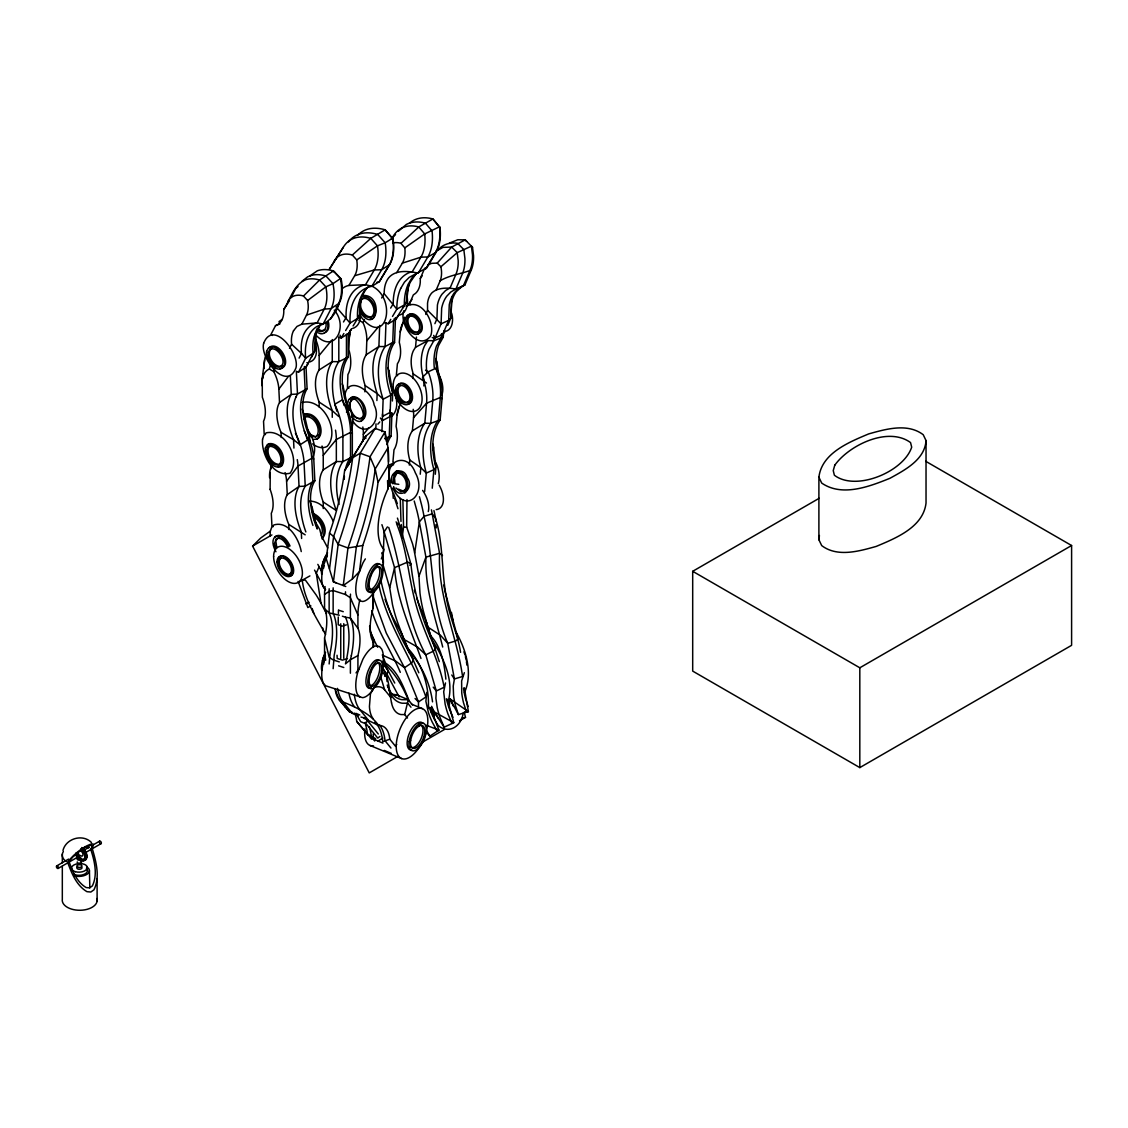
<?xml version="1.0" encoding="UTF-8"?>
<svg xmlns="http://www.w3.org/2000/svg" width="1128" height="1128" viewBox="0 0 1128 1128"><rect width="100%" height="100%" fill="white"/><g stroke="black" fill="none" stroke-linecap="round" stroke-linejoin="round"><path stroke-width="1.5" d="M434.012 718.733L434.097 711.81L431.601 706.325M429.754 633.978L423.282 610.826A96.176 59.093 73.4 0 1 419.969 593.032L418.967 576.239L414.653 553.115A78.932 48.504 73.4 0 0 412.566 543.879L406.672 527.129L406.982 499.549M373.128 647.204L373.128 642.029L371.507 638.222A40.368 16.864 -71 0 1 371.507 615.042L373.128 608.105L373.495 590.818M338.259 616.974L338.217 624.771L342.376 626.111L346.395 624.884M338.372 613.477L338.485 609.98M400.285 498.449L400.976 521.418M350.625 329.757A35.292 21.249 62.2 0 0 349.342 337.568L348.848 349.638A35.123 21.136 62.2 0 1 347.917 374.538L347.438 387.623A9.588 5.767 62.2 0 1 348.778 388.328M363.075 441.33L363.329 434.379A31.81 19.148 62.2 0 0 362.821 427.019M364.908 391.853L365.148 385.579A38.62 23.251 62.2 0 1 366.29 354.714L366.797 340.797A31.81 19.148 62.2 0 0 363.075 322.65L364.429 319.534M375.85 428.725L376.019 423.846M376.893 400.553L377.147 393.587A58.853 35.433 62.2 0 1 378.895 346.578L379.671 325.372M381.941 431.671L383.139 399.227A65.903 39.677 62.2 0 1 385.113 346.578L385.973 322.834M388.751 375.765L388.949 370.731A41.299 24.858 62.2 0 1 387.976 367.559M366.29 354.7L378.881 346.55L385.099 346.55L392.727 342.517L393.545 320.493M387.003 444.587A62.66 37.718 62.2 0 1 391.106 436.042L391.924 413.454L390.147 412.369L382.505 416.415A54.271 32.67 62.2 0 0 382.533 413.99M392.389 401.004L392.699 392.516A62.66 37.718 62.2 0 1 394.574 342.461L395.392 319.873A51.592 31.062 62.2 0 0 395.406 317.574M382.928 562.534L384.14 531.852A134.528 79.82 64.7 0 0 381.913 524.661M316.066 332.788L315.205 349.962L311.441 357.308M270.071 535.997L270.311 531.288L271.622 527.509L273.907 524.943C288.571 520.501 299.061 539.297 301.246 551.578M402.146 537.718L403.556 527.185L402.865 499.619M360.96 298.469L359.62 315.318L357.097 319.577M399.777 405.304L397.112 414.892L396.097 426.328A32.345 20.586 65.7 0 1 393.996 449.832L392.896 462.198A8.798 5.598 65.7 0 1 394.123 462.832M412.749 378.458L413.158 373.833L411.847 368.673A29.821 18.979 65.7 0 1 413.468 350.54L415.527 347.311L427.879 340.6L433.815 340.712L443.233 337.173L443.656 332.337M415.527 347.311L416.444 337.075M409.309 465.089L409.76 460.012A35.574 22.631 65.7 0 1 412.383 430.854L413.539 417.712A29.286 18.64 65.7 0 0 413.215 409.323M423.832 385.945L424.269 381.024L422.267 373.142A45.43 28.905 65.7 0 1 424.734 345.506L427.879 340.6M420.236 474.225L420.829 467.655A54.2 34.489 65.7 0 1 424.805 423.24L426.581 403.218A44.626 28.397 65.7 0 0 422.563 377.189M434.125 337.314L433.815 340.712L428.95 349.398A50.732 32.289 65.7 0 0 426.863 372.804M424.65 491.625L426.299 473.083A60.7 38.62 65.7 0 1 430.755 423.352L432.743 400.919A49.97 31.796 65.7 0 0 428.245 371.775L425.524 370.21M436.578 364.527L436.071 358.464M441.725 333.874L441.415 337.272L436.536 345.958A50.746 32.289 65.7 0 0 434.294 367.925M433.222 450.142L433.504 446.97A38.028 24.196 65.7 0 1 432.757 443.981M432.25 488.198L433.899 469.643A60.715 38.634 65.7 0 1 438.355 419.898L440.343 397.465A49.985 31.81 65.7 0 0 435.845 368.32L428.231 371.775L422.549 377.189M435.295 474.239L435.916 467.246A57.711 36.716 65.7 0 1 440.146 419.969L442.035 398.635A47.503 30.23 65.7 0 0 437.763 370.929L435.831 368.32M449.099 706.847L450.03 698.951L468.388 711.599L464.341 687.77M818.9 477.243C821.734 453.118 849.031 442.176 868.715 433.899C885.945 429.091 907.546 422.803 923.226 434.717L926.032 440.554L926.032 503.088C923.197 527.199 895.9 538.141 876.216 546.417C858.986 551.239 837.385 557.514 821.706 545.599L818.9 539.762L818.9 477.243L821.706 483.08C842.094 497.124 869.237 486.619 889.95 478.286C904.825 470.038 924.847 459.716 926.032 440.554M818.9 539.762L819.421 535.504M403.218 307.577L406.517 302.008L408.674 284.637M388.596 461.662A98.192 42.991 -69.9 0 0 388.046 447.661L385.029 431.911L375.173 428.386L365.599 436.282L344.632 470.531A148.078 64.832 -69.9 0 1 329.517 533.079L326.274 558.797L333.423 581.851A62.872 27.537 -69.9 0 1 335.947 582.823M329.531 568.921L333.606 536.519A186.458 81.653 -69.9 0 0 352.641 457.771L365.599 436.282A99.081 43.386 -69.9 0 1 365.824 438.524M375.173 428.386L360.17 453.23A215.758 94.47 -69.9 0 1 338.146 544.359L333.423 581.851L343.25 585.517L352.288 579.087L356.349 546.981A184.781 80.906 -69.9 0 0 375.201 468.938L388.046 447.661L388.441 465.074A79.524 34.827 -69.9 0 1 387.919 488.974A49.265 21.573 -69.9 0 0 383.943 549.294A21.77 9.532 -69.9 0 1 381.32 558.91M388.441 465.074L378.035 482.319A149.657 65.537 -69.9 0 1 362.751 545.515L359.479 571.529L352.288 579.087M262.034 379.826L264.657 359.719M428.33 708.497C429.599 686.839 422.351 662.954 406.912 647.373M344.576 398.142C345.831 373.523 372.043 389.921 374.129 404.938C382.674 421.491 365.599 440.005 352.824 421.181M347.368 404.444L348.693 399.566L353.134 396.661C363.399 396.901 371.197 415.583 361.186 420.885M265.503 434.562A9.616 5.231 57.3 0 0 264.163 433.857L263.543 421.252A35.758 19.458 57.3 0 0 262.345 397.253L262.26 382.18M262.753 378.754L263.487 373.636M270.269 472.533L270.1 489.326M270.762 469.121L271.256 465.695M373.128 642.029L373.565 639.054L371.112 633.259A61.504 25.704 -71 0 1 369.603 626.026M414.653 553.115L419.348 521.911A121.048 74.377 73.4 0 0 417.064 511.322L414.216 501.015M68.202 861.2C74.645 853.938 82.372 846.916 91.749 843.843C94.935 843.448 92.425 847.213 92.115 848.101C95.979 861.313 100.378 876.766 93.948 889.823L90.832 892.022L86.969 891.684C76.436 885.48 71.628 873.213 67.609 862.243L68.977 861.468C72.544 871.183 76.817 882.068 86.151 887.567L89.591 887.863L92.355 885.917C98.009 874.341 94.329 860.326 90.578 848.806M438.298 483.644C440.371 475.96 438.75 467.542 434.731 460.746M426.821 692.324L425.89 701.264L428.443 712.699A53.89 30.287 56.2 0 0 432.32 722.287L437.255 731.226L438.919 730.112L430.374 707.566M349.285 337.54L350.399 332.407M351.358 655.523L350.399 659.739L350.399 673.219M407.236 648.064L397.775 622.91A106.892 63.422 64.7 0 1 392.516 604.805L389.696 587.73L394.56 567.652L384.14 531.852L387.397 526.917M261.823 385.621A35.856 19.514 57.3 0 1 269.366 369.011L270.607 364.231M403.937 310.637C398.424 324.413 418.319 352.19 430.656 335.975C435.746 322.495 421.505 297.524 406.136 306.365M407.49 718.028L404.684 714.574L408.251 699.712L396.859 694.918L391.642 694.072M404.557 317.222L400.228 331.97L399.298 342.362A27.213 17.315 65.7 0 1 397.394 363.78L396.379 375.018L397.62 375.652M445.504 682.933L443.685 691.816L445.095 703.914A53.89 31.979 64.7 0 0 447.985 714.052L452.018 723.499M359.282 318.519L360.368 315.234M325.498 655.819L323.708 661.191A27.41 11.294 -70.6 0 0 323.468 683.328L325.611 685.782L362.483 697.64A26.776 11.04 -70.6 0 0 372.945 689.687M266.49 447.308L268.464 443.812C278.574 441.4 287.725 458.095 281.633 466.047L277.897 466.555M313.119 456.826C316.968 447.647 312.808 437.227 307.549 429.486M281.253 437.509L280.999 432.334A39.325 21.404 57.3 0 1 279.518 402.597L278.842 389.174A32.359 17.611 57.3 0 0 273.751 371.577L274.908 368.32M418.967 576.239L425.919 557.133L419.348 521.911L424.029 516.328L432.193 513.846L435.478 518.048C443.431 543.95 441.358 570.937 446.35 597.248C448.972 616.184 457.742 633.527 460.562 652.351M62.971 850.54C65.833 838.414 82.781 833.55 91.453 842.503M351.217 429.796C355.193 420.434 351.203 409.563 345.915 401.526M322.848 537.393C326.373 529.399 321.212 519.796 314.444 515.242M410.775 304.63L409.633 303.545L413.313 294.93L415.513 293.393A24.816 15.792 65.7 0 0 420.279 282.24L420.293 278.503L423.691 270.523A25.338 16.116 65.7 0 1 425.101 267.942M425.792 314.43L427.54 310.285L427.54 303.263A27.269 17.343 65.7 0 1 432.024 292.73C438.242 287.217 448.211 287.626 455.867 289.092L464.947 284.905L471.278 270.029A37.125 23.632 65.7 0 0 473.548 255.718L472.519 247.328L471.419 246.144L457.221 252.644L440.879 266.772A23.434 14.918 65.7 0 1 440.16 280.801L436.212 289.938M434.9 323.666L436.917 318.942L437.424 304.983A41.398 26.339 65.7 0 1 442.007 294.225L445.673 290.46L450.114 287.922L456.05 273.963A34.869 22.193 65.7 0 0 458.179 260.512L457.221 252.644L451.679 247.06L443.008 247.37L435.93 251.248M463.453 285.652L470.122 270.015A39.057 24.858 65.7 0 0 472.505 254.956L471.419 246.144M447.717 325.386L450.904 317.927L451.905 296.833M303.968 419.278L306.012 416.218L309.537 415.823M321.353 535.56C324.3 529.004 320.056 521.094 314.5 517.315M317.828 564.367A150.658 78.946 48.6 0 1 319.111 566.721L316.277 573.278L321.001 603.311L326.542 613.646M363.935 415.16C356.561 428.062 341.84 399.509 355.63 398.889M327.388 555.173L323.708 565.029A27.41 11.294 -70.6 0 0 323.468 587.166L325.611 589.634M325.597 652.167L323.905 655.861A16.046 6.613 -70.6 0 0 321.677 670.413M91.481 847.354L91.805 845.436L90.536 845.069L84.177 847.889L73.912 855.757L68.977 861.468M464.355 672.669L461.62 680.959L461.733 692.86A48.49 29.793 73.4 0 0 463.537 702.843L466.555 712.135M393.573 474.719L396.013 471.208M447.76 702.603C454.556 682.087 444.136 658.808 433.011 641.465M296.861 371.591A17.865 9.94 55.6 0 1 298.511 372.127L305.646 358.225A67.666 37.633 55.6 0 1 306.562 341.826C308.113 335.524 311.666 329.447 317.433 326.189C328.882 323.271 335.961 313.852 339.401 302.797A53.044 29.511 55.6 0 0 341.164 279.039L333.394 270.946L319.591 280.026A50.422 28.045 55.6 0 0 305.279 279.885C293.534 285.046 290.305 299.554 283.762 309.467A34.883 19.402 55.6 0 1 275.514 325.71L271.115 334.128L272.412 335.467M291.109 297.51L295.705 288.528L298.032 286.526M289.487 348.284L291.574 344.209A39.409 21.925 55.6 0 1 293.534 330.73M293.534 330.73L297.002 326.429L301.867 324.173L306.492 315.135A32.698 18.189 55.6 0 0 307.577 300.485L303.474 296.029L319.591 280.026L325.865 286.836A49.815 27.706 55.6 0 1 324.201 309.157L317.137 322.904C309.396 324.427 303.94 331.364 302.29 338.809A60.419 33.6 55.6 0 0 301.472 353.445M299.089 358.112L301.472 353.445L291.574 344.209M330.645 318.97L339.401 302.797M295.959 397L297.482 394.053L307.098 388.666L306.012 366.924M303.587 392.093L305.11 389.146L304.067 368.038M400.708 288.43L404.43 282.169L409.238 277.361L426.849 267.815L436 252.404A52.085 32.007 60.5 0 0 439.99 227.659M311.342 484.152L312.865 481.219L311.737 458.349L313.767 458.997L314.853 480.739L305.237 486.126L299.033 486.45L287.273 494.642L286.597 481.247A32.359 17.611 57.3 0 0 285.088 472.646M391.952 412.876L389.978 416.627L382.35 420.645L380.376 418.009M396.704 744.409L395.618 746.398L389.78 739.192L382.801 741.716L382.321 738.093A62.548 30.019 -67.2 0 0 374.947 722.272M379.967 736.429L377.767 738.107L365.105 722.484M407.983 304.884L412.002 299.413M343.335 247.229L329.32 269.282L343.335 247.229A56.33 33.135 58.4 0 1 370.802 238.403M391.458 239.192L393.122 236.386A52.889 32.501 60.5 0 1 397.817 230.732A50.619 31.105 60.5 0 1 418.77 226.954L432.926 218.973L440.019 227.673L432.926 218.973A56.499 34.714 60.5 0 0 411.565 221.582L409.45 223.161M343.49 321.974L346.127 317.518A60.559 35.631 58.4 0 1 365.557 284.693L374.313 269.93A50.196 29.525 58.4 0 0 377.471 245.833L370.788 238.375L352.345 255.027A36.97 21.756 58.4 0 0 334.311 260.822M343.871 333.507L341.22 337.991A20.121 11.83 58.4 0 0 339.387 337.385M345.647 330.518L350.061 323.059A67.821 39.903 58.4 0 1 371.831 286.3L381.631 269.761A56.217 33.064 58.4 0 0 385.17 242.774L377.683 234.427A63.083 37.111 58.4 0 0 348.524 241.914M340.022 335.143L341.22 337.991L348.665 333.423L351.316 328.939M353.092 325.95L359.62 315.318A64.479 37.929 58.4 0 1 366.417 288.838M389.639 264.643L379.29 281.732L371.831 286.3L365.557 284.707L348.919 285.44L354.657 275.74L374.313 269.93L381.631 269.761L389.639 264.643A53.439 31.443 58.4 0 0 393.009 238.981L385.141 229.83A63.097 37.111 58.4 0 0 357.802 235.188M381.631 298.003L384.183 293.717A38.578 23.702 60.5 0 1 388.61 277.897C395.547 269.423 408.773 271.129 418.22 273.145L427.85 256.944A54.779 33.657 60.5 0 0 432.052 230.93L425.453 223.161A56.301 34.587 60.5 0 0 406.362 224.43L398.297 231.325M396.704 272.623L402.344 263.134A32.106 19.726 60.5 0 0 404.811 247.878L424.692 233.933L439.539 226.756M390.64 308.113L393.235 303.756A59.15 36.336 60.5 0 1 396.675 285.285C399.566 278.729 405.22 273.244 412.326 271.637L420.927 257.17A48.913 30.061 60.5 0 0 424.678 233.933M384.859 322.975A17.794 10.928 60.5 0 1 388.159 323.75L390.767 319.365M392.502 316.432L396.844 309.128A66.228 40.693 60.5 0 1 400.694 288.43M425.693 268.972L435.323 252.771A54.793 33.657 60.5 0 0 439.525 226.742M319.985 325.428L316.08 334.367A64.338 35.786 55.6 0 0 315.205 349.962L305.97 367.094L298.511 372.127M464.482 692.592C473.337 673.063 465.793 648.769 455.43 631.074M346.451 412.171L348.256 409.252A64.479 37.224 60 0 1 348.242 357.04L348.256 333.536M280.999 432.334L293.534 439.709L300.02 444.813L307.648 439.92L309.495 436.931A63.788 34.714 57.3 0 1 307.112 388.695M344.632 470.531L352.641 457.756L360.17 453.23L370.026 456.784L375.201 468.938L378.035 482.319M407.067 316.446C415.442 305.491 429.979 330.955 417.332 334.142M418.291 331.759C422.69 325.837 415.456 312.808 408.068 316.912C403.373 323.271 411.805 337.032 419.447 331.209L420.307 329.869M356.039 672.894L359.085 668.763M283.762 309.467L289.572 300.499M348.665 333.423L351.217 329.517M391.317 239.009L395.519 234.582M420.293 278.503L422.154 275.838M377.838 424.184L379.798 421.9M397.817 756.409L369.237 772.906L252.601 546.079L260.737 537.986L270.241 531.147M398.254 315.911L395.618 319.577L388.159 323.75M443.233 337.173L438.595 345.436A48.236 30.696 65.7 0 0 436.606 367.686L437.269 371.817M278.842 389.174L288.176 376.724M286.597 481.247L298.018 466.033L311.737 458.349M406.517 302.008L395.618 319.577A17.794 10.928 60.5 0 0 393.94 319.055M409.802 565.311L410.888 563.887L399.805 525.761A143.242 84.995 64.7 0 0 397.423 518.104M268.422 348.256C278.207 338.118 294.295 366.389 279.913 368.616M320.098 324.92L316.446 330.18L314.021 336.778A67.68 37.647 55.6 0 0 313.105 353.191L305.646 358.225L301.472 353.445M319.168 407.025L319.168 402.118A39.748 22.955 60 0 1 319.153 369.928L319.168 355.447L331.167 340.882M366.797 340.797L378.599 326.655M363.329 434.379L368.701 427.949M372.917 318.547C379.53 310.919 372.212 295.564 362.074 296.114M360.199 300.245C368.221 292.674 378.571 310.256 371.761 316.686M374.087 314.67C368.63 321.832 360.086 313.274 359.451 306.83M415.894 273.921L410.183 282.338A62.971 38.69 60.5 0 0 406.531 302.022M274.964 537.295L276.219 535.885C282.649 533.389 287.725 540.961 290.037 545.994M427.935 265.009L431.545 263.317L437.241 263.106L451.679 247.06L465.215 239.883L472.519 247.328M413.539 417.712L426.581 403.218L440.343 397.465L442.035 398.635M281.478 462.945L280.435 464.101C272.102 466.005 264.587 452.272 269.648 445.757L272.75 445.363M349.849 398.903L351.287 397.394M391.712 416.401C400.299 408.28 396.436 394.25 391.007 385.381M302.022 281.281L307.676 276.797L312.273 275.161A56.287 31.302 55.6 0 1 325.936 275.993L332.971 283.636A55.794 31.034 55.6 0 1 331.11 308.621L323.186 324.018L317.137 322.904L301.867 324.173M309.467 276.219L317.349 270.776A56.485 31.415 55.6 0 1 333.394 270.931L341.178 279.039M438.355 249.697C442.966 244.156 450.664 242.055 457.615 243.324L463.819 249.584L464.905 258.397A39.057 24.844 65.7 0 1 462.536 273.469L455.867 289.092L450.89 291.94L446.787 296.156A46.361 29.497 65.7 0 0 441.654 308.198L441.076 323.821L435.07 337.949L432.25 337.624M322.509 538.183C329.348 530.259 321.875 516.751 313.119 513.48M404.853 493.091C411.509 486.45 406.179 471.448 396.633 471.053M303.601 418.164L304.842 416.937C314.077 414.681 322.284 430.078 316.023 436.903L310.44 436.423M318.434 434.957L315.544 436.733L309.565 434.181M396.929 473.055L394.476 478.032L394.969 482.854M403.937 491.23C409.464 485.787 405.079 473.436 397.239 473.041M406.277 489.481L400.807 491.737L395.928 487.973M384.662 676.236L386.96 674.206L388.272 670.934L383.111 661.953M416.711 273.188L411.889 277.996L408.167 284.256A66.242 40.707 60.5 0 0 404.317 304.955L396.844 309.128L384.183 293.717M307.591 300.499L325.865 286.836L332.971 283.636L340.416 278.574A55.808 31.034 55.6 0 1 338.555 303.573L331.082 308.607L324.187 309.142L306.492 315.135M279.504 402.569L291.264 394.377L297.482 394.053L296.354 371.197M329.136 663.969L330.151 652.816A59.544 24.872 -71 0 0 330.166 615.409L329.136 612.899L324.554 608.725L324.554 594.512L329.136 591.34L333.141 590.536L345.464 594.512L350.399 597.784L357.914 614.943L357.914 628.24A36.801 15.383 -71 0 1 357.928 655.608L357.914 669.976M354.671 275.74A32.952 19.387 58.4 0 0 356.744 259.919L377.485 245.833L385.184 242.774L392.643 238.191A56.217 33.079 58.4 0 1 389.089 265.193L379.29 281.732A67.835 39.903 58.4 0 0 376.964 282.282M282.212 319.407L279.081 321.522L279.786 324.145M462.494 286.075L456.318 291.616A44.077 28.045 65.7 0 0 451.454 303.065L450.904 317.927L448.676 320.394L442.655 334.522L435.07 337.949L433.66 335.383M425.651 731.113L429.839 736.189L438.919 730.112L426.243 725.262M368.264 720.862L364.499 723.288L360.65 721.666L355.983 713.389L359.818 714.997M378.091 741.054L382.801 738.022M319.168 369.942L332.267 361.637L338.809 361.679L348.256 357.054M323.243 508.545L323.243 502.016A39.748 22.955 60 0 1 323.243 469.826L336.341 461.535L342.898 461.578L352.331 456.939L352.331 433.434A53.439 30.851 60 0 0 345.774 405.093M449.353 243.126L457.799 239.756L465.215 239.883L466.625 241.392M412.369 430.84L424.791 423.226L430.741 423.324L440.131 419.94M323.243 469.826L323.243 455.345L336.341 439.455L350.526 432.419L352.331 433.434M252.601 546.079L271.89 534.94M389.118 467.274L393.644 464.651M305.956 603.988L308.987 602.225M310.849 605.821L307.831 607.555L298.13 581.385M56.696 865.923L68.54 859.099M74.462 855.673L77.409 853.966M83.331 850.554L89.253 847.128M93.695 844.562L99.617 841.15M58.134 868.419A1.438 0.832 60 0 0 57.683 866.191A1.438 0.832 60 0 0 56.428 866.91A1.438 0.832 60 0 0 58.134 868.419L78.847 856.462M84.769 853.036L101.055 843.645M925.75 461.31L1071.6 545.515L1071.6 645.329L859.818 767.604L692.691 671.104L692.691 571.304L819.154 498.294M421.872 742.52L444.432 729.492M459.477 720.806L465.497 717.337L464.214 712.219M692.691 571.304L859.818 667.79L1071.6 545.515M370.788 238.375L385.141 229.83L393.009 238.981M298.187 582.457L309.904 575.9M357.914 655.608L350.399 659.739L345.464 663.899L346.536 659.175A62.618 26.155 -71 0 0 346.536 619.836L345.464 617.199L342.376 616.212M436 252.404L427.85 256.944L420.927 257.17L402.344 263.134M384.69 438.524L391.092 436.014M399.481 315.163C407.307 312.625 408.392 302.938 406.982 295.973M309.833 361.947C317.363 359.536 317.25 349.92 315.417 343.645M272.327 347.847C264.319 352.895 273.949 369.293 282.409 365.881M464.947 284.905L458.476 288.5L454.387 292.716A46.375 29.511 65.7 0 0 449.254 304.772L448.676 320.394L441.076 323.821L427.54 310.285M431.333 707.397L444.15 727.207L453.766 722.681L447.506 699.318M324.342 332.887C328.967 331.618 329.432 325.907 328.417 322.002M352.303 328.558C360.664 326.274 361.51 315.896 359.677 308.818M389.188 465.032L392.22 463.693M324.991 329.996L321.424 330.73L317.222 328.727M440.117 280.773C449.945 274.978 461.084 274.019 471.278 270.029M278.968 324.314L275.472 325.639M278.827 537.295L275.768 540.664L276.825 547.743M302.318 402.527C322.678 397.366 340.769 431.305 327.12 446.448C322.34 449.043 316.559 447.083 312.611 443.84M304.757 414.103C315.981 411.255 325.95 429.965 318.42 438.298L316.446 438.989M303.601 414.822C314.811 411.974 324.779 430.684 317.264 439.018L312.992 439.525M461.394 718.677L465.497 717.337M347.438 658.611L342.404 660.134L337.216 658.47L337.046 655.269M450.03 698.951L458.391 714.574L468.388 711.599L464.933 711.796M362.751 545.515L347.974 547.996L338.146 544.359L333.606 536.519L329.517 533.079M443.685 331.688C452.765 331.209 453.823 319.732 451.51 312.935M418.234 332.041C409.478 334.508 402.569 314.613 413.567 315.558M393.601 695.158L396.859 694.918M404.684 714.574L400.976 714.56A40.326 19.359 -67.2 0 1 391.543 702.927M363.216 295.451C383.901 294.591 377.401 335.58 360.269 312.738M370.069 318.928L372.212 318.801M392.727 342.517L394.56 342.433M365.839 297.411C354.939 298.948 362.102 318.04 371.38 316.757M403.556 527.185L406.672 527.129M431.051 711.867L434.097 711.81L453.766 722.681M351.781 711.796L349.384 711.712L339.02 699.543L349.384 711.712L358.112 715.871M354.925 713.559L352.415 713.488L343.18 702.095A63.831 30.639 -67.2 0 1 337.512 688.362M360.96 717.07L366.332 718.353M400.045 472.547C394.137 471.758 392.079 478.878 393.827 483.418M403.612 491.244L398.593 489.199M351.978 397.324C368.066 396.295 368.8 434.802 351.4 416.556M309.974 501.156C321.184 501.269 328.967 511.717 333.098 521.08M394.053 483.715L398.819 484.335M345.464 617.199L350.399 618.031L357.914 628.24M443.812 331.082L445.179 331.35L442.655 334.522L441.217 334.226M382.73 661.403C397.423 669.017 403.514 686.924 409.379 701.475M318.322 332.859C324.85 336.595 329.728 328.417 327.275 322.721M339.105 610.347L343.264 611.686M339.302 661.91L333.141 659.922L329.136 657.3L324.554 637.983L324.554 653.352L325.71 660.176M338.597 665.816L343.786 667.494M318.195 330.786C323.51 333.916 327.642 327.261 325.625 322.537M339.302 615.211L329.136 612.899L329.136 591.34A60.912 25.45 -71 0 1 329.179 588.774M363.808 718.268L378.641 725.445A36.759 17.639 -67.2 0 1 389.794 739.178M345.76 586.504L343.25 585.517L347.974 547.996A215.97 94.569 -69.9 0 0 370.026 456.784L385.029 431.911A114.76 50.252 -69.9 0 1 385.607 439.849M411.339 704.083L422.408 708.652M370.054 745.481L401.653 758.594M382.928 743.126L373.297 739.037L373.199 734.004M378.641 725.445C369.674 712.727 354.446 706.777 340.614 700.897A60.672 29.116 -67.2 0 1 335.918 690.985M375.68 738.713L367.446 734.004L356.702 721.37A39.311 18.866 -67.2 0 0 354.671 713.277M384.239 750.43L391.36 753.419M382.223 655.03L395.688 661.078L404.487 667.72L418.488 701.94L418.46 706.241M404.867 639.914L417.67 647.148L425.764 654.804L436.296 690.985L435.887 698.246L437.227 707.623A53.876 31.965 64.7 0 0 440.117 717.76L444.15 727.207M358.746 320.155L363.061 322.65M269.395 369.067L273.737 371.577M287.287 494.656A39.325 21.404 57.3 0 0 288.768 524.393L305.18 534.841M370.816 285.652C398.579 297.341 386.467 351.626 359.423 314.811M413.158 373.833L426.469 382.998M428.555 627.563L440.526 635.332L447.76 643.341L454.401 678.943L453.23 686.078L453.569 695.313A48.476 29.779 73.4 0 0 455.374 705.282L458.391 714.574M319.168 402.118L332.267 410.662L338.809 416.584M323.243 502.016L336.341 510.561A60.559 34.968 60 0 1 336.341 461.521L336.341 439.455A50.196 28.976 60 0 0 335.509 430.149M365.148 385.579L377.147 393.587L383.139 399.227L390.781 395.209L392.699 392.516L388.949 370.731M409.76 460.012L420.829 467.655L426.299 473.083L433.899 469.643L435.916 467.246L433.504 446.97M442.486 555.554L439.567 553.298L432.193 513.846A135.586 83.303 73.4 0 0 431.418 509.87M315.079 334.184C334.325 355.813 348.862 326.359 334.269 310.158M383.139 662.347C394.081 672.316 402.202 685.189 407.8 698.824M429.81 634.867C441.288 646.288 444.305 663.645 445.87 679.155M415.062 698.5L418.488 701.94L425.919 696.963C412.566 658.724 387.242 625.335 378.895 585.122M437.241 263.106L440.879 266.772M396.069 521.94L399.805 525.761L401.3 533.784M336.158 306.971L350.061 323.059L357.52 318.477A67.835 39.903 58.4 0 1 369.702 285.793M352.345 255.027L356.744 259.919M352.162 415.245C379.149 433.589 348.735 374.806 349.68 410.38M409.182 651.237C421.717 665.21 430.036 683.244 432.546 701.856M359.663 696.892L357.505 694.425A27.453 11.322 -70.6 0 1 357.745 672.26L362.878 659.245A26.776 11.04 -70.6 0 1 376.696 645.851L379.516 646.598L381.659 649.065A27.453 11.322 -70.6 0 1 381.87 669.553M424.692 233.933L418.784 226.996L400.948 243.338L404.825 247.892M368.334 735.47L356.702 721.37M381.532 666.733C389.47 676.687 389.005 690.801 391.543 702.913M412.51 704.958L408.251 699.712L401.906 699.684A68.794 33.022 -67.2 0 1 388.681 688.644M381.461 670.793L386.721 677.293L387.073 681.538M410.959 707.185L407.744 703.237L402.09 703.209A61.434 29.483 -67.2 0 1 388.624 689.095M380.714 676.927L384.676 689.871L390.894 697.541M368.066 719.805L359.832 709.639A57.147 27.424 -67.2 0 1 354.305 694.213M390.965 748.061L385.029 740.744L384.592 737.5A55.85 26.804 -67.2 0 0 379.544 725.036M366.713 719.692L378.317 734.004M374.736 741.025L371.408 736.922L370.915 733.299A62.562 30.019 -67.2 0 0 369.293 726.827M371.662 739.207L367.446 734.004L366.981 730.563A59.474 28.538 -67.2 0 0 365.444 724.402M433.222 687.149L436.296 690.985L444.15 687.262C438.919 658.978 424.269 634.105 416.556 606.624C408.406 579.214 407.56 550.323 396.548 523.604M382.462 668.157L386.96 674.206L399.171 696.949M321.001 603.311A87.702 45.952 48.6 0 0 316.207 595.048L305.378 580.088L302.262 580.13C304.419 600.025 316.15 617.397 325.597 634.387M382.307 662.785L388.272 670.934L394.758 683.046M314.444 520.318L319.76 529.497L322.227 539.085M451.764 674.995L454.401 678.943L462.565 676.49C456.755 635.12 437.523 595.908 439.567 553.298L425.919 557.133C424.65 588.125 435.352 617.566 442.712 647.035M434.097 711.81L438.369 718.395M437.608 724.895L432.912 716.407A51.225 28.792 56.2 0 1 429.232 707.284M429.839 736.189L426.454 730.38M418.841 672.81L401.342 633.175L392.008 615.987A114.28 64.225 56.2 0 1 385.057 599.222M393.63 486.605C398.649 501.41 415.612 488.805 407.222 477.68C403.655 464.962 386.904 472.308 392.558 483.715M392.784 488.071C405.431 515.186 427.54 494.318 415.358 472.886C407.25 450.269 382.096 461.281 390.824 482.812M319.111 566.721L322.411 572.855M325.132 589.775L316.277 573.278A134.528 70.5 48.6 0 0 314.543 570.119M322.735 538.521L327.712 547.926M377.697 647.246L373.495 638.956A106.892 60.08 56.2 0 1 370.308 631.835M288.881 546.784C286.568 541.75 281.492 534.178 275.063 536.674C271.002 540.805 273.582 547.404 275.937 551.789M287.64 547.024C285.736 542.85 281.577 536.618 276.261 538.606L274.485 543.583L275.669 548.532M452.977 717.38L449.156 708.384A51.225 30.4 64.7 0 1 446.392 698.754M439.314 661.628L426.017 621.091L418.432 602.916A114.28 67.807 64.7 0 1 416.824 598.094M450.735 700.432L453.526 706.368M389.118 481.501L392.896 492.865L393.263 498.393M401.342 633.175L409.492 653.084M400.299 672.33C391.472 651.462 378.331 632.456 371.718 610.53M382.857 656.581L385.381 662.742M351.358 620.4L350.399 618.031L350.399 597.784A57.218 23.899 -71 0 1 350.484 594.146M306.196 436.212L307.648 439.92M300.02 444.813L298.088 439.878A67.257 36.604 57.3 0 1 295.973 397.014M468.148 706.551L465.286 697.71A46.093 28.313 73.4 0 1 463.566 688.221M419.419 496.715L421.477 504.47A135.557 83.289 73.4 0 1 424.029 516.328C434.097 558.233 430.149 603.043 447.76 643.341L455.923 640.887L458.038 638.815L445.828 594.541A102.817 63.182 73.4 0 1 445.066 591.382M393.545 493.401L397.31 503.567M312.174 608.542L313.866 613.491M463.932 651.829L464.976 654.987M394.673 498.548L397.987 508.742M76.492 855.729C75.773 852.556 79.876 856.786 77.282 856.66A6.796 3.92 60 0 0 78.311 857.914A2.171 1.184 -2.9 0 1 81.47 858.916A2.171 1.184 -2.9 0 1 78.199 860.044A2.171 1.184 -2.9 0 1 78.213 858.013M373.227 596.923L386.269 633.034L404.487 667.72L411.903 662.742L413.511 659.795C398.48 635.106 386.749 608.133 380.756 579.778M426.017 621.091L430.727 637.292M388.709 527.354C402.823 569.302 404.289 615.169 425.764 654.804L433.617 651.067L435.493 648.515C422.746 621.937 413.934 593.272 410.888 563.887L407.73 562.04L394.56 567.652C396.788 599.588 410.423 628.846 420.97 658.456M382.857 564.24L389.696 587.73M465.385 656.679L466.174 660.063M302.163 409.069A42.046 22.884 57.3 0 0 304.391 415.245L309.495 436.931L309.819 443.473M309.918 501.142A42.046 22.884 57.3 0 0 312.146 507.304L317.25 529.004A63.788 34.714 57.3 0 1 314.867 480.754M322.763 628.07L323.524 631.468M451.454 612.419L453.385 622.712M388.37 481.078L389.245 486.097M466.428 661.769L466.921 665.153M402.174 531.147L401.3 524.492M436.86 361.228L438.933 376.766M435.732 521.333L435.478 518.048A128.888 79.2 73.4 0 0 433.927 510.519M435.972 524.619L436.226 527.904M312.132 507.304L312.371 512.154M304.377 415.245L304.532 418.474M301.289 531.781L301.613 538.479M290.333 375.666L291.264 394.377A59.911 32.613 57.3 0 0 293.548 439.709M293.534 439.709L293.943 448.084M288.754 524.393L289.008 529.582M387.553 480.542L387.919 488.974M89.422 870.675L89.845 887.821M859.818 667.79L859.818 767.604M373.565 639.054L373.565 646.062M373.128 592.82L373.128 608.105M348.256 414.145L348.256 409.252L343.053 386.129A42.497 24.534 60 0 1 342.235 383.887M346.451 334.17L346.451 357.252A67.835 39.17 60 0 0 344.125 405.474M343.758 623.685L343.758 658.273M342.898 436.846L342.898 461.578A67.821 39.156 60 0 0 339.077 504.456M340.741 623.798L340.741 658.385M338.809 336.948L338.809 361.679A67.821 39.156 60 0 0 336.905 411.226M333.141 668.692L334.198 655.199A62.632 26.17 -71 0 0 334.212 615.86L333.141 613.223L333.141 590.536A64.085 26.776 -71 0 1 333.169 587.829M332.267 339.556L332.267 361.637A60.559 34.968 60 0 0 332.252 410.662L332.267 417.318M97.107 878.571L97.107 901.159M62.322 854.136L62.322 862.807M62.322 866.276L62.322 899.227A17.47 10.082 0 0 0 80.328 910.268A17.47 10.082 0 0 0 96.952 898.522M397.155 414.921A32.486 20.671 65.7 0 1 401.131 403.063M373.114 591.298A33.91 14.171 -71 0 1 373.142 592.806M351.358 620.386A55.921 23.364 -71 0 1 351.358 655.523M345.464 594.526A64.07 26.762 -71 0 1 345.506 591.819M324.568 608.711A39.353 16.441 -71 0 1 324.568 637.983M324.554 594.526A40.284 16.821 -71 0 1 325.09 586.56M357.9 614.957A37.816 15.792 -71 0 1 359.917 599.433M85.15 846.705A15.524 8.968 0 0 1 88.731 847.791M66.242 861.51A17.47 10.082 0 0 1 63.351 851.57M81.907 867.432A2.566 1.396 -2.9 0 1 79.087 869.265A2.566 1.396 -2.9 0 1 77.212 867.249M86.419 868.673A7.938 4.3 -2.9 0 1 84.233 874.299A7.938 4.3 -2.9 0 1 73.799 874.214M86.518 866.953A9.94 5.386 -2.9 0 1 87.378 874.031A9.94 5.386 -2.9 0 1 74.519 875.864M80.44 861.073A2.171 1.184 -2.9 0 1 81.329 862.567A2.171 1.184 -2.9 0 1 78.622 863.272A2.171 1.184 -2.9 0 1 77.268 861.905M99.349 842.137A1.438 0.832 60 0 1 100.336 841.22A1.438 0.832 60 0 1 101.308 843.265A1.438 0.832 60 0 1 99.828 843.124M76.098 852.909A2.905 1.678 60 0 1 78.875 854.404A2.905 1.678 60 0 1 79.214 857.788A2.905 1.678 60 0 1 76.507 856.885M79.933 850.822A2.905 1.678 60 0 1 82.993 854.361A2.905 1.678 60 0 1 80.398 855.447M83.416 848.665A7.092 4.103 60 0 1 86.348 857.816M85.728 858.803A7.092 4.103 60 0 1 84.84 859.381M83.542 848.566A7.924 4.582 60 0 1 86.884 857.365A7.924 4.582 60 0 1 82.006 860.058M76.112 855.701A1.833 1.057 60 0 1 76.915 853.966A1.833 1.057 60 0 1 78.551 856.378A1.833 1.057 60 0 1 76.901 856.857M81.738 847.523A7.924 4.582 60 0 1 86.489 857.59A7.924 4.582 60 0 1 80.159 859.423M80.878 848.806A6.796 3.92 60 0 1 84.995 856.744A6.796 3.92 60 0 1 80.765 859.747M85.15 857.985A6.472 3.736 60 0 1 79.143 857.294M81.597 848.623A6.472 3.736 60 0 1 83.768 850.949M84.6 852.415A6.472 3.736 60 0 1 85.192 853.952M82.288 849.483A7.501 4.329 60 0 1 85.446 857.802A7.501 4.329 60 0 1 80.835 860.354M78.114 858.337A7.501 4.329 60 0 1 76.915 856.829M371.422 687.657A14.777 6.091 -70.6 0 1 368.052 687.798L366.868 686.444A15.101 6.218 -70.6 0 1 368.221 670.54L369.829 667.071A14.777 6.091 -70.6 0 1 378.98 660.106M323.623 664.35A16.046 6.613 -70.6 0 1 324.131 661.755M324.455 660.444A16.046 6.613 -70.6 0 1 325.287 657.807M368.983 685.345A12.182 5.02 -70.6 0 0 377.838 676.856A12.422 5.118 -70.6 0 0 378.049 662.573M322.509 660.909A10.885 4.484 -70.6 0 1 323.186 658.244L324.159 655.608A10.645 4.385 -70.6 0 1 325.372 653.183M371.422 591.495A14.777 6.091 -70.6 0 1 368.052 591.636L366.868 590.282A15.101 6.218 -70.6 0 1 368.221 574.378L369.829 570.909A14.777 6.091 -70.6 0 1 378.98 563.958M381.659 552.903A27.453 11.322 -70.6 0 1 381.87 573.391M374.665 590.945A26.776 11.04 -70.6 0 1 362.483 601.478L359.663 600.731L357.505 598.263A27.453 11.322 -70.6 0 1 357.745 576.098L362.878 563.083A26.776 11.04 -70.6 0 1 365.373 558.896M323.623 568.188A16.046 6.613 -70.6 0 1 324.131 565.593M368.983 589.183A12.182 5.02 -70.6 0 0 377.838 580.694A12.422 5.118 -70.6 0 0 378.049 566.411A12.182 5.02 -70.6 0 0 376.78 566.044M321.677 574.251A16.046 6.613 -70.6 0 1 323.905 559.699L325.597 556.019A15.693 6.472 -70.6 0 1 327.557 552.833M322.199 567.285A10.885 4.484 -70.6 0 1 323.186 562.082L324.159 559.446A10.645 4.385 -70.6 0 1 326.739 554.99M354.587 706.889A63.817 30.625 -67.2 0 1 348.919 693.156M388.173 687.516A68.794 33.022 -67.2 0 1 387.242 685.133M388.286 687.925A61.434 29.483 -67.2 0 1 387.708 685.486M344.801 706.664A39.311 18.866 -67.2 0 1 346.381 706.706M339.006 699.557A40.241 19.317 -67.2 0 1 335.143 688.714M384.69 689.842A33.882 16.257 -67.2 0 0 374.059 687.558L370.463 693.833L369.434 706.438A37.633 18.062 -67.2 0 0 373.227 718.79M423.959 738.389A26.903 12.69 -67.1 0 0 427.54 725.262A27.368 12.916 -67.1 0 0 415.048 709.611A26.903 12.69 -67.1 0 0 396.506 741.97A27.368 12.916 -67.1 0 0 408.999 757.621A26.903 12.69 -67.1 0 0 420.857 744.691M423.056 723.527A15.073 7.106 -67.1 0 0 417.501 722.907A14.819 6.994 -67.1 0 0 407.293 740.729A15.073 7.106 -67.1 0 0 412.03 750.092M373.495 745.862A27.34 12.887 -67.1 0 1 364.936 728.885M419.249 723.654A15.073 7.106 -67.1 0 1 426.13 732.284A14.819 6.994 -67.1 0 1 415.922 750.106A15.073 7.106 -67.1 0 1 409.055 741.477M409.168 741.632A14.819 6.994 -67.1 0 1 419.376 723.809M410.564 740.588A12.422 5.852 -67.1 0 0 416.176 747.793A12.197 5.753 -67.1 0 0 424.621 733.172A12.422 5.852 -67.1 0 0 419.01 725.967M410.662 740.729A12.197 5.753 -67.1 0 1 419.108 726.08M409.873 746.482A12.422 5.852 -67.1 0 0 414.427 747.046A12.197 5.753 -67.1 0 0 422.873 732.41A12.422 5.852 -67.1 0 0 420.589 724.825M400.214 331.97A27.876 17.738 65.7 0 1 404.134 321.367M398.113 384.888A11.21 7.078 65.1 0 1 410.733 390.091A11.21 7.078 65.1 0 1 407.885 404.176M439.553 376.16A20.318 12.817 65.1 0 1 441.908 395.011M409.901 400.849A9.236 5.823 65.1 0 1 400.073 397.521A9.236 5.823 65.1 0 1 400.454 385.367M463.27 712.91A20.783 16.285 87 0 1 436.649 723.979M278.08 563.887A11.21 6.472 60 0 1 283.692 555.921A11.21 6.472 60 0 1 293.407 568.004A11.21 6.472 60 0 1 287.795 575.971M285.751 575.097A11.21 6.472 60 0 1 283.692 573.602M291.376 573.01A9.236 5.33 60 0 1 281.732 569.584A9.236 5.33 60 0 1 281.154 557.923M284.101 557.697A9.236 5.33 60 0 1 285.793 558.43M439.201 485.209A20.332 11.731 60 0 1 436.226 509.602M422.619 490.384A20.36 11.759 60 0 1 428.273 511.562M444.714 589.803A102.817 63.182 73.4 0 1 443.755 585.023M304.306 366.544A17.879 9.94 55.6 0 1 305.97 367.094L308.423 363.188A16.991 9.447 55.6 0 0 306.858 362.666M331.717 271.087A53.693 29.864 55.6 0 1 334.508 271.777M287.851 301.669A33.91 18.866 55.6 0 1 303.46 295.945M305.73 434.985A67.271 36.618 57.3 0 1 303.587 392.107M264.276 368.532A54.99 29.92 57.3 0 1 265.179 357.097M295.423 433.222A55.201 30.047 57.3 0 1 304.081 463.241L305.237 486.126L303.714 489.058A67.257 36.604 57.3 0 0 305.857 531.951M304.278 430.84A55.216 30.047 57.3 0 1 311.709 458.335M312.907 525.408A67.271 36.618 57.3 0 1 311.356 484.166M308.79 437.72A52.48 28.567 57.3 0 1 313.739 458.983M301.303 531.781A59.911 32.613 57.3 0 1 299.047 486.478L298.018 466.033A49.294 26.832 57.3 0 0 297.27 459.632M269.578 477.694A35.856 19.514 57.3 0 1 271.933 465.723M270.1 489.326A35.758 19.458 57.3 0 1 271.298 513.31L271.933 525.93A9.616 5.231 57.3 0 1 273.272 526.635M392.643 242.999A33.586 20.642 60.5 0 1 400.934 243.253M392.741 342.545A65.917 39.677 62.2 0 0 390.796 395.209L389.259 436.099A65.917 39.677 62.2 0 0 386.34 441.485M390.161 409.943A54.271 32.67 62.2 0 1 390.119 412.369M389.259 486.097A62.66 37.718 62.2 0 1 387.778 481.275M415.33 593.243A114.28 67.807 64.7 0 1 414.427 590.014M341.742 289.12A39.748 23.378 58.4 0 1 348.919 285.44M315.107 337.977A32.952 19.021 60 0 1 319.168 355.447M342.898 436.846A56.217 32.458 60 0 0 334.72 404.275L342.362 399.848A56.217 32.458 60 0 1 350.54 432.419L350.526 457.15A67.835 39.17 60 0 0 345.182 470.432M344.237 479.372A67.835 39.17 60 0 1 344.392 476.284M348.214 465.709A64.479 37.224 60 0 1 352.331 456.939M322.016 446.025A32.952 19.021 60 0 1 323.243 455.345M405.361 319.139C402.795 327.444 417.402 342.038 420.998 329.531C423.564 321.226 408.956 306.633 405.361 319.139M263.656 343.293C259.666 357.886 286.442 392.079 295.945 367.911C299.935 353.318 273.145 319.111 263.656 343.293M266.617 351.217C264.192 359.917 279.095 377.203 284.411 364.781C286.836 356.081 271.933 338.795 266.617 351.217M268.196 352.359C266.18 359.508 278.362 373.777 282.832 363.639C284.848 356.476 272.666 342.207 268.196 352.359M262.556 439.215C261.132 453.964 272.99 477.412 290.065 473.224C301.106 458.814 284.524 428.485 266.152 432.87L263.867 435.45L262.556 439.215M265.334 448.098C264.544 456.22 271.072 469.135 280.477 466.823C286.568 458.884 277.432 442.19 267.308 444.601L265.334 448.098M266.857 449.381C266.166 456.093 271.524 466.696 279.293 464.891C284.355 458.377 276.839 444.629 268.506 446.533L266.857 449.381M78.41 858.493L80.06 858.521L78.41 858.493M834.776 465.187L833.24 470.602L834.382 475.226C855.856 491.752 903.598 471.856 911.692 447.181L910.55 442.571C888.258 426.271 849.257 444.954 834.776 465.187M371.69 571.558L370.097 575.026A15.101 6.218 -70.6 0 0 368.743 590.931L369.913 592.299A14.777 6.091 -70.6 0 0 379.079 585.347L380.672 581.865A15.101 6.218 -70.6 0 0 382.039 565.96L380.855 564.606A14.777 6.091 -70.6 0 0 371.69 571.558M371.69 667.72L370.097 671.188A15.101 6.218 -70.6 0 0 368.743 687.093L369.913 688.461A14.777 6.091 -70.6 0 0 379.079 681.495L380.672 678.027A15.101 6.218 -70.6 0 0 382.039 662.122L380.855 660.754A14.777 6.091 -70.6 0 0 371.69 667.72M78.1 867.333A2.566 1.396 -2.9 0 0 81.949 866.008A2.566 1.396 -2.9 0 0 78.114 864.922A2.566 1.396 -2.9 0 0 78.1 867.333M75.35 871.704A7.938 4.3 -2.9 0 0 87.35 867.658A7.938 4.3 -2.9 0 0 75.562 864.245A7.938 4.3 -2.9 0 0 75.35 871.704M371.07 671.71A12.422 5.118 -70.6 0 0 370.858 685.993A12.182 5.02 -70.6 0 0 379.713 677.505A12.422 5.118 -70.6 0 0 379.924 663.222A12.182 5.02 -70.6 0 0 371.056 671.71M371.07 575.562A12.422 5.118 -70.6 0 0 370.858 589.831A12.182 5.02 -70.6 0 0 379.713 581.343A12.422 5.118 -70.6 0 0 379.924 567.06A12.182 5.02 -70.6 0 0 371.056 575.548M393.263 383.985A20.346 12.845 65.1 0 0 413.624 411.438A20.346 12.845 65.1 0 0 416.049 381.391A20.346 12.845 65.1 0 0 393.263 383.985M395.505 389.611A11.21 7.078 65.1 0 0 406.729 404.74A11.21 7.078 65.1 0 0 408.068 388.187A11.21 7.078 65.1 0 0 395.505 389.611M396.915 390.358A9.236 5.823 65.1 0 0 406.108 402.879A9.236 5.823 65.1 0 0 407.279 389.287A9.236 5.823 65.1 0 0 396.915 390.358M273.611 556.513A20.36 11.759 60 0 0 295.212 583.373A20.36 11.759 60 0 0 295.212 554.581A20.36 11.759 60 0 0 273.611 556.513M276.994 561.843A11.21 6.472 60 0 0 288.895 576.634A11.21 6.472 60 0 0 288.895 560.771A11.21 6.472 60 0 0 276.994 561.843M278.602 564.663A9.236 5.33 60 0 0 289.515 574.434A9.236 5.33 60 0 0 286.667 560.151A9.236 5.33 60 0 0 278.602 564.663"/></g></svg>
